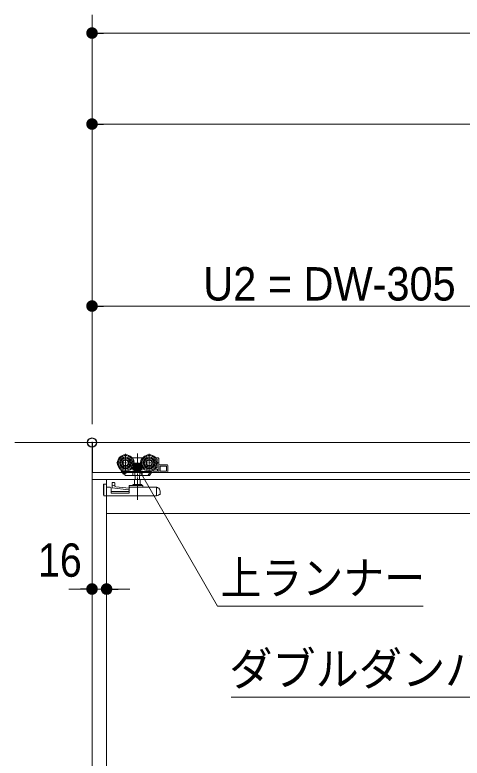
# Model space of a CAD drawing. Units: millimetres, scale not verified. Extents: x -6062 to 6062, y -3045 to 3045.
# Drawn here: x -4800 to -4309, y 53 to 870 of the extents above; entities that cross this region are included whole.
import ezdxf
from ezdxf.enums import TextEntityAlignment as Align

# ---------------------------------------------------------------- set-up
doc = ezdxf.new("R2010")
doc.units = ezdxf.units.MM
doc.header["$LTSCALE"] = 20
doc.header["$PDMODE"] = 32
doc.header["$PDSIZE"] = 10
doc.linetypes.add('USER1', pattern=[2.91, 1.76, -0.4, 0.35, -0.4])
for name, color, linetype, lineweight in [('0-0_3一般', 7, 'Continuous', 15), ('0-1_2寸法-3', 7, 'Continuous', 15), ('0-2_2寸法-1', 7, 'Continuous', 15), ('0-3_0', 7, 'Continuous', 25), ('0-5_2寸法-2', 7, 'Continuous', 15)]:
    doc.layers.add(name, color=color, linetype=linetype, lineweight=lineweight)
doc.layers.add('0-4_Defpoints', color=7, linetype='Continuous')
doc.styles.add('ＭＳ Ｐゴシック', font='')
doc.styles.get('ＭＳ Ｐゴシック').set_extended_font_data('MS PGothic')

# ---------------------------------------------------------------- blocks, each defined once
blk = doc.blocks.new('_Dot')
at = {"layer": '0-3_0'}
blk.add_line((-10, 0), (-20, 0), dxfattribs=at)
for points in [[(0, 0), (-10, 0), (-9.92, 1.25)], [(0, 0), (-9.92, -1.25), (-10, 0)], [(0, 0), (-9.92, 1.25), (-9.69, 2.49)], [(0, 0), (-9.69, -2.49), (-9.92, -1.25)], [(0, 0), (-9.69, 2.49), (-9.3, 3.68)], [(0, 0), (-9.3, -3.68), (-9.69, -2.49)], [(0, 0), (-9.3, 3.68), (-8.76, 4.82)], [(0, 0), (-8.76, -4.82), (-9.3, -3.68)], [(0, 0), (-8.76, 4.82), (-8.09, 5.88)], [(0, 0), (-8.09, -5.88), (-8.76, -4.82)], [(0, 0), (-8.09, 5.88), (-7.29, 6.85)], [(0, 0), (-7.29, -6.85), (-8.09, -5.88)], [(0, 0), (-7.29, 6.85), (-6.37, 7.71)], [(0, 0), (-6.37, -7.71), (-7.29, -6.85)], [(0, 0), (-6.37, 7.71), (-5.36, 8.44)], [(0, 0), (-5.36, -8.44), (-6.37, -7.71)], [(0, 0), (-5.36, 8.44), (-4.26, 9.05)], [(0, 0), (-4.26, -9.05), (-5.36, -8.44)], [(0, 0), (-4.26, 9.05), (-3.09, 9.51)], [(0, 0), (-3.09, -9.51), (-4.26, -9.05)], [(0, 0), (-3.09, 9.51), (-1.87, 9.82)], [(0, 0), (-1.87, -9.82), (-3.09, -9.51)], [(0, 0), (-1.87, 9.82), (-0.63, 9.98)], [(0, 0), (-0.63, -9.98), (-1.87, -9.82)], [(0, 0), (-0.63, 9.98), (0.63, 9.98)], [(0, 0), (0.63, -9.98), (-0.63, -9.98)], [(0, 0), (0.63, 9.98), (1.87, 9.82)], [(0, 0), (1.87, 9.82), (3.09, 9.51)], [(0, 0), (3.09, 9.51), (4.26, 9.05)], [(0, 0), (4.26, 9.05), (5.36, 8.44)], [(0, 0), (5.36, 8.44), (6.37, 7.71)], [(0, 0), (6.37, 7.71), (7.29, 6.85)], [(0, 0), (7.29, 6.85), (8.09, 5.88)], [(0, 0), (8.09, 5.88), (8.76, 4.82)], [(0, 0), (8.76, 4.82), (9.3, 3.68)], [(0, 0), (9.3, 3.68), (9.69, 2.49)], [(0, 0), (9.69, 2.49), (9.92, 1.25)], [(0, 0), (9.92, 1.25), (10, 0)], [(0, 0), (1.87, -9.82), (0.63, -9.98)], [(0, 0), (3.09, -9.51), (1.87, -9.82)], [(0, 0), (4.26, -9.05), (3.09, -9.51)], [(0, 0), (5.36, -8.44), (4.26, -9.05)], [(0, 0), (6.37, -7.71), (5.36, -8.44)], [(0, 0), (7.29, -6.85), (6.37, -7.71)], [(0, 0), (8.09, -5.88), (7.29, -6.85)], [(0, 0), (8.76, -4.82), (8.09, -5.88)], [(0, 0), (9.3, -3.68), (8.76, -4.82)], [(0, 0), (9.69, -2.49), (9.3, -3.68)], [(0, 0), (9.92, -1.25), (9.69, -2.49)], [(0, 0), (10, 0), (9.92, -1.25)]]:
    blk.add_solid(points, dxfattribs=at)
blk = doc.blocks.new('グループ-19')
at = {"layer": '0-0_3一般'}
for p, q in [((-60256.5, 8000), (8903.5, 8000)), ((-58560, 8000), (-58560, -40000)), ((-57679.5, 7662), (-57662, 7662)), ((-57662, 7654.4), (-57662, 7659.3)), ((-57662, 7634.4), (-57662, 7654.4)), ((-57462, 7662), (-57444.5, 7662)), ((-57462, 7659.3), (-57462, 7654.4)), ((-57462, 7654.4), (-57462, 7634.4)), ((-57159.5, 7662), (-57102, 7662)), ((-57140.8, 7632), (-57134, 7632)), ((-57124, 7622), (-57124, 7578.7)), ((-57124, 7525.2), (-57124, 7452)), ((-57092, 7352), (-57092, 7652)), ((-57927.5, 7406.1), (-57931, 7403.9)), ((-57915.5, 7380.1), (-57931, 7403.9)), ((-57865.6, 7303.3), (-57915.5, 7380.1)), ((-57888.8, 7366.5), (-57905.8, 7392.7)), ((-57851.7, 7309.4), (-57888.8, 7366.5)), ((-57634, 7362), (-57880.4, 7362)), ((-57874, 7362), (-57840.8, 7310.9)), ((-57762.2, 7362), (-57840.8, 7310.9)), ((-57671.8, 7452.4), (-57672, 7452.5)), ((-57662, 7398), (-57672, 7398)), ((-57665.9, 7362), (-57665.9, 7282)), ((-57662, 7398), (-57662, 7449.5)), ((-57633.5, 7362), (-57634, 7362)), ((-57618.2, 7372), (-57618.2, 7282)), ((-57505.8, 7282), (-57505.8, 7372)), ((-57505.7, 7371.5), (-57505.8, 7372)), ((-57279.3, 7362), (-57490, 7362)), ((-57452, 7398), (-57462, 7398)), ((-57458.1, 7362), (-57458.1, 7282)), ((-57452.2, 7452.4), (-57452, 7452.5)), ((-57273.9, 7362), (-57325.8, 7282)), ((-57264.9, 7375.8), (-57267.4, 7372)), ((-57122, 7412), (-57188.9, 7412)), ((-57134, 7442), (-57159.5, 7442)), ((-57092, 7352), (-57092, 7342)), ((-56912, 7512), (-57072, 7512)), ((-57058.4, 7372), (-57058.4, 7482)), ((-56892, 7492), (-56892, 7362)), ((-58560, 7190), (-42000, 7190)), ((-58560, -39740), (-58560, 7190)), ((-58240, -39740), (-58240, 7190)), ((-57865.6, 7303.3), (-57853, 7311.4)), ((-57833.3, 7281.1), (-57851.7, 7309.4)), ((-57841.2, 7311.1), (-57840.8, 7310.9)), ((-57660, 7272), (-57816.6, 7272)), ((-57660.3, 7272), (-57660, 7272)), ((-57615.7, 7272), (-57660, 7272)), ((-57625, 7190), (-57625, 7080)), ((-57499, 7190), (-57625, 7190)), ((-57615.9, 7272.1), (-57615.7, 7272)), ((-57508.3, 7272), (-57615.7, 7272)), ((-57611.5, 7272), (-57611.5, 7190)), ((-57512.5, 7190), (-57512.5, 7272)), ((-57508.1, 7272.1), (-57508.3, 7272)), ((-57464, 7272), (-57508.3, 7272)), ((-57499, 7080), (-57499, 7190)), ((-57337.8, 7272), (-57464, 7272)), ((-57463.7, 7272), (-57464, 7272)), ((-57337.8, 7272), (-57332.3, 7272)), ((-57251.1, 7342), (-57293.6, 7276.5)), ((-57241.1, 7342), (-57263, 7342)), ((-57092, 7342), (-57241.1, 7342)), ((-57092, 7342), (-56912, 7342)), ((-58304, 7074), (-58304, 6860)), ((-58242, 7016), (-58242, 7086)), ((-58118, 7124.4), (-58118, 7124.4)), ((-58078, 7124.7), (-58117.6, 7124.7)), ((-58077.6, 7124.7), (-58078, 7124.7)), ((-58065.4, 7118.6), (-58065.7, 7119.2)), ((-58058, 7092), (-58058, 7040.2)), ((-57742, 7026), (-57742, 7046)), ((-57742, 7026), (-57742, 7006)), ((-57732, 7056), (-57615.3, 7056)), ((-57650, 7080), (-57474, 7080)), ((-57508.7, 7056), (-57615.3, 7056)), ((-57508.7, 7056), (-57452, 7056)), ((-57442, 7046), (-57442, 7026)), ((-58162, 7016), (-58242, 7016)), ((-58142, 6888), (-58142, 6996)), ((-57742, 6926), (-58142, 6926)), ((-57742, 6888), (-58142, 6888)), ((-57742, 6888), (-57742, 7006)), ((-57732, 7016), (-57143.8, 7016)), ((-57142, 7006.3), (-57142, 7006)), ((-57142, 7006), (-57142, 6826)), ((-57140.3, 7015.3), (-57132.5, 7012.4)), ((-57122.6, 7008.7), (-57132.5, 7012.4)), ((-57122.6, 7008.7), (-57113.9, 7005.4)), ((-58302, 6826), (-57142, 6826)), ((-57142, 6826), (-57122.6, 6833.3)), ((-57087.4, 6846.5), (-57122.6, 6833.3)), ((-57087.4, 6860), (-57087.4, 6846.5)), ((-58240, 6440), (-42320, 6440))]:
    blk.add_line(p, q, dxfattribs=at)
at = {"layer": '0-0_3一般', "linetype": 'USER1'}
for p, q in [((-57822, 7750), (-57822, 7354)), ((-57562, 7758.4), (-57562, 6738.4)), ((-57302, 7750), (-57302, 7354)), ((-57624, 7552), (-58020, 7552)), ((-57104, 7552), (-57500, 7552))]:
    blk.add_line(p, q, dxfattribs=at)
at = {"layer": '0-0_3一般'}
for points in [[(7030, 7340), (-58550, 7340), (-58550, 8000), (7030, 8000)], [(-56922, 7372), (-56922, 7482), (-57062, 7482), (-57062, 7372)]]:
    blk.add_lwpolyline(points, close=True, dxfattribs=at)
for points in [[(-57662, 7659.3), (-57662, 7662), (-57462, 7662), (-57462, 7659.3)], [(-57662, 7449.5), (-57662.3, 7449.6), (-57662.5, 7449.7), (-57662.8, 7449.7), (-57663, 7449.8), (-57663.3, 7449.9), (-57663.5, 7449.9), (-57663.8, 7450), (-57664, 7450.1), (-57664.3, 7450.2), (-57664.5, 7450.2), (-57664.8, 7450.3), (-57665, 7450.4), (-57665.3, 7450.5), (-57665.5, 7450.5), (-57665.8, 7450.6), (-57666, 7450.7), (-57666.3, 7450.8), (-57666.5, 7450.8), (-57666.8, 7450.9), (-57667, 7451), (-57667.3, 7451.1), (-57667.5, 7451.1), (-57667.8, 7451.2), (-57668, 7451.3), (-57668.3, 7451.4), (-57668.5, 7451.4), (-57668.8, 7451.5), (-57669, 7451.6), (-57669.3, 7451.7), (-57669.5, 7451.7), (-57669.8, 7451.8), (-57670, 7451.9), (-57670.3, 7452), (-57670.5, 7452), (-57670.8, 7452.1), (-57671, 7452.2), (-57671.3, 7452.3), (-57671.5, 7452.3), (-57671.8, 7452.4)], [(-57462, 7449.5), (-57462, 7398), (-57662, 7398)], [(-57618.2, 7372), (-57618.3, 7371.5), (-57618.4, 7371), (-57618.5, 7370.5), (-57618.6, 7370.1), (-57618.8, 7369.6), (-57618.9, 7369.2), (-57619.1, 7368.8), (-57619.3, 7368.4), (-57619.6, 7368), (-57619.8, 7367.6), (-57620.1, 7367.2), (-57620.4, 7366.9), (-57620.8, 7366.5), (-57621.1, 7366.2), (-57621.5, 7365.9), (-57621.9, 7365.6), (-57622.4, 7365.3), (-57622.8, 7365), (-57623.3, 7364.8), (-57623.8, 7364.5), (-57624.3, 7364.3), (-57624.8, 7364.1), (-57625.3, 7363.9), (-57625.9, 7363.7), (-57626.4, 7363.5), (-57626.9, 7363.3), (-57627.4, 7363.1), (-57627.9, 7363), (-57628.4, 7362.8), (-57628.9, 7362.7), (-57629.4, 7362.6), (-57629.9, 7362.5), (-57630.4, 7362.4), (-57631, 7362.3), (-57631.5, 7362.2), (-57632, 7362.1), (-57632.5, 7362.1), (-57633, 7362), (-57633.5, 7362)], [(-57490, 7362), (-57490.5, 7362), (-57491, 7362), (-57491.5, 7362.1), (-57492, 7362.1), (-57492.5, 7362.2), (-57493, 7362.3), (-57493.6, 7362.4), (-57494.1, 7362.5), (-57494.6, 7362.6), (-57495.1, 7362.7), (-57495.6, 7362.8), (-57496.1, 7363), (-57496.6, 7363.1), (-57497.1, 7363.3), (-57497.6, 7363.5), (-57498.1, 7363.7), (-57498.7, 7363.9), (-57499.2, 7364.1), (-57499.7, 7364.3), (-57500.2, 7364.5), (-57500.7, 7364.8), (-57501.2, 7365), (-57501.6, 7365.3), (-57502.1, 7365.6), (-57502.5, 7365.9), (-57502.9, 7366.2), (-57503.2, 7366.5), (-57503.6, 7366.9), (-57503.9, 7367.2), (-57504.2, 7367.6), (-57504.4, 7368), (-57504.7, 7368.4), (-57504.9, 7368.8), (-57505.1, 7369.2), (-57505.2, 7369.6), (-57505.4, 7370.1), (-57505.5, 7370.5), (-57505.6, 7371), (-57505.7, 7371.5)], [(-57462, 7449.5), (-57461.7, 7449.6), (-57461.5, 7449.7), (-57461.2, 7449.7), (-57461, 7449.8), (-57460.7, 7449.9), (-57460.5, 7449.9), (-57460.2, 7450), (-57460, 7450.1), (-57459.7, 7450.2), (-57459.5, 7450.2), (-57459.2, 7450.3), (-57459, 7450.4), (-57458.7, 7450.5), (-57458.5, 7450.5), (-57458.2, 7450.6), (-57458, 7450.7), (-57457.7, 7450.8), (-57457.5, 7450.8), (-57457.2, 7450.9), (-57457, 7451), (-57456.7, 7451.1), (-57456.5, 7451.1), (-57456.2, 7451.2), (-57456, 7451.3), (-57455.7, 7451.4), (-57455.5, 7451.4), (-57455.2, 7451.5), (-57455, 7451.6), (-57454.7, 7451.7), (-57454.5, 7451.7), (-57454.2, 7451.8), (-57454, 7451.9), (-57453.7, 7452), (-57453.5, 7452), (-57453.2, 7452.1), (-57453, 7452.2), (-57452.7, 7452.3), (-57452.5, 7452.3), (-57452.2, 7452.4)], [(-57251.1, 7352), (-57251.1, 7362), (-57273.9, 7362), (-57267.4, 7372)], [(-57218.2, 7392.7), (-57231.6, 7372), (-57122, 7372), (-57122, 7412)], [(-57851.7, 7309.4), (-57851.9, 7309.7), (-57852, 7310), (-57852.1, 7310.2), (-57852.2, 7310.5), (-57852.2, 7310.7), (-57852.2, 7311), (-57852.2, 7311.2), (-57852.2, 7311.4), (-57852.1, 7311.5), (-57852, 7311.7), (-57851.8, 7311.8), (-57851.6, 7312), (-57851.4, 7312.1), (-57851.1, 7312.2), (-57850.8, 7312.2), (-57850.5, 7312.3), (-57850.2, 7312.3), (-57849.8, 7312.4), (-57849.4, 7312.4), (-57848.9, 7312.4), (-57848.5, 7312.3), (-57848, 7312.3), (-57847.5, 7312.3), (-57847.1, 7312.2), (-57846.7, 7312.2), (-57846.2, 7312.1), (-57845.8, 7312.1), (-57845.4, 7312), (-57845, 7312), (-57844.6, 7311.9), (-57844.2, 7311.8), (-57843.8, 7311.8), (-57843.4, 7311.7), (-57843, 7311.6), (-57842.6, 7311.5), (-57842.2, 7311.4), (-57841.9, 7311.3), (-57841.5, 7311.2), (-57841.2, 7311.1)], [(-57665.9, 7282), (-57665.9, 7281.7), (-57665.9, 7281.3), (-57665.8, 7281), (-57665.8, 7280.7), (-57665.7, 7280.4), (-57665.7, 7280.1), (-57665.6, 7279.8), (-57665.6, 7279.4), (-57665.5, 7279.1), (-57665.4, 7278.8), (-57665.4, 7278.5), (-57665.3, 7278.2), (-57665.2, 7277.9), (-57665.1, 7277.6), (-57665, 7277.3), (-57664.9, 7276.9), (-57664.8, 7276.6), (-57664.7, 7276.3), (-57664.6, 7276), (-57664.4, 7275.7), (-57664.3, 7275.4), (-57664.2, 7275.1), (-57664, 7274.8), (-57663.8, 7274.6), (-57663.7, 7274.3), (-57663.5, 7274.1), (-57663.3, 7273.8), (-57663.1, 7273.6), (-57662.9, 7273.4), (-57662.7, 7273.2), (-57662.5, 7273), (-57662.2, 7272.9), (-57662, 7272.7), (-57661.7, 7272.6), (-57661.5, 7272.4), (-57661.2, 7272.3), (-57660.9, 7272.2), (-57660.6, 7272.1), (-57660.3, 7272)], [(-57618.2, 7282), (-57618.2, 7281.7), (-57618.2, 7281.4), (-57618.2, 7281.2), (-57618.2, 7280.9), (-57618.2, 7280.6), (-57618.2, 7280.3), (-57618.2, 7280.1), (-57618.2, 7279.8), (-57618.2, 7279.5), (-57618.2, 7279.2), (-57618.2, 7278.9), (-57618.2, 7278.7), (-57618.2, 7278.4), (-57618.2, 7278.1), (-57618.1, 7277.8), (-57618.1, 7277.5), (-57618.1, 7277.2), (-57618.1, 7276.9), (-57618.1, 7276.7), (-57618.1, 7276.4), (-57618.1, 7276.1), (-57618.1, 7275.8), (-57618, 7275.5), (-57618, 7275.3), (-57617.9, 7275), (-57617.9, 7274.7), (-57617.8, 7274.5), (-57617.7, 7274.3), (-57617.6, 7274), (-57617.5, 7273.8), (-57617.3, 7273.6), (-57617.2, 7273.4), (-57617, 7273.2), (-57616.9, 7273), (-57616.7, 7272.8), (-57616.5, 7272.6), (-57616.3, 7272.4), (-57616.1, 7272.3), (-57615.9, 7272.1)], [(-57505.8, 7282), (-57505.8, 7281.7), (-57505.8, 7281.4), (-57505.8, 7281.2), (-57505.8, 7280.9), (-57505.8, 7280.6), (-57505.8, 7280.3), (-57505.8, 7280.1), (-57505.8, 7279.8), (-57505.8, 7279.5), (-57505.8, 7279.2), (-57505.8, 7278.9), (-57505.8, 7278.7), (-57505.8, 7278.4), (-57505.8, 7278.1), (-57505.9, 7277.8), (-57505.9, 7277.5), (-57505.9, 7277.2), (-57505.9, 7276.9), (-57505.9, 7276.7), (-57505.9, 7276.4), (-57505.9, 7276.1), (-57505.9, 7275.8), (-57506, 7275.5), (-57506, 7275.3), (-57506.1, 7275), (-57506.1, 7274.7), (-57506.2, 7274.5), (-57506.3, 7274.3), (-57506.4, 7274), (-57506.5, 7273.8), (-57506.7, 7273.6), (-57506.8, 7273.4), (-57507, 7273.2), (-57507.1, 7273), (-57507.3, 7272.8), (-57507.5, 7272.6), (-57507.7, 7272.4), (-57507.9, 7272.3), (-57508.1, 7272.1)], [(-57458.1, 7282), (-57458.1, 7281.7), (-57458.1, 7281.3), (-57458.2, 7281), (-57458.2, 7280.7), (-57458.3, 7280.4), (-57458.3, 7280.1), (-57458.4, 7279.8), (-57458.4, 7279.4), (-57458.5, 7279.1), (-57458.6, 7278.8), (-57458.6, 7278.5), (-57458.7, 7278.2), (-57458.8, 7277.9), (-57458.9, 7277.6), (-57459, 7277.3), (-57459.1, 7276.9), (-57459.2, 7276.6), (-57459.3, 7276.3), (-57459.4, 7276), (-57459.6, 7275.7), (-57459.7, 7275.4), (-57459.8, 7275.1), (-57460, 7274.8), (-57460.2, 7274.6), (-57460.3, 7274.3), (-57460.5, 7274.1), (-57460.7, 7273.8), (-57460.9, 7273.6), (-57461.1, 7273.4), (-57461.3, 7273.2), (-57461.5, 7273), (-57461.8, 7272.9), (-57462, 7272.7), (-57462.3, 7272.6), (-57462.5, 7272.4), (-57462.8, 7272.3), (-57463.1, 7272.2), (-57463.4, 7272.1), (-57463.7, 7272)], [(-57302, 7272), (-57332.3, 7272), (-57325.8, 7282)], [(-58304, 7074), (-58304, 7084), (-58302, 7084)], [(-58302, 6826), (-58302, 7086), (-58242, 7086)], [(-58117.6, 7124.7), (-58117.7, 7124.7), (-58117.7, 7124.7), (-58117.7, 7124.7), (-58117.7, 7124.7), (-58117.7, 7124.7), (-58117.7, 7124.7), (-58117.7, 7124.7), (-58117.7, 7124.7), (-58117.8, 7124.7), (-58117.8, 7124.7), (-58117.8, 7124.7), (-58117.8, 7124.6), (-58117.8, 7124.6), (-58117.8, 7124.6), (-58117.8, 7124.6), (-58117.8, 7124.6), (-58117.8, 7124.6), (-58117.9, 7124.6), (-58117.9, 7124.6), (-58117.9, 7124.6), (-58117.9, 7124.6), (-58117.9, 7124.6), (-58117.9, 7124.6), (-58117.9, 7124.6), (-58117.9, 7124.6), (-58117.9, 7124.5), (-58117.9, 7124.5), (-58117.9, 7124.5), (-58118, 7124.5), (-58118, 7124.5), (-58118, 7124.5), (-58118, 7124.5), (-58118, 7124.5), (-58118, 7124.5), (-58118, 7124.4), (-58118, 7124.4), (-58118, 7124.4), (-58118, 7124.4), (-58118, 7124.4)], [(-58118, 7062.3), (-58118, 7116), (-58118, 7122.8), (-58118, 7124.4)], [(-57759.9, 6963.7), (-58118, 7002), (-58118, 7062.3), (-58088, 7059.1)], [(-58088, 7059.1), (-58038, 7027.6), (-57742, 6996)], [(-58065.8, 7119.2), (-58065.9, 7119.5), (-58066.1, 7119.8), (-58066.3, 7120.1), (-58066.5, 7120.4), (-58066.7, 7120.6), (-58066.9, 7120.9), (-58067.1, 7121.1), (-58067.3, 7121.4), (-58067.6, 7121.6), (-58067.8, 7121.8), (-58068.1, 7122), (-58068.3, 7122.2), (-58068.6, 7122.4), (-58068.9, 7122.6), (-58069.2, 7122.8), (-58069.5, 7122.9), (-58069.9, 7123.1), (-58070.2, 7123.2), (-58070.5, 7123.3), (-58070.9, 7123.4), (-58071.3, 7123.5), (-58071.6, 7123.6), (-58072, 7123.7), (-58072.3, 7123.8), (-58072.7, 7123.9), (-58073, 7124), (-58073.4, 7124.1), (-58073.8, 7124.2), (-58074.1, 7124.2), (-58074.5, 7124.3), (-58074.8, 7124.3), (-58075.2, 7124.4), (-58075.5, 7124.5), (-58075.9, 7124.5), (-58076.2, 7124.5), (-58076.6, 7124.6), (-58076.9, 7124.6), (-58077.3, 7124.6), (-58077.6, 7124.7)], [(-58058.1, 7092.1), (-58058.1, 7092.8), (-58058.2, 7093.5), (-58058.2, 7094.2), (-58058.2, 7094.9), (-58058.3, 7095.6), (-58058.3, 7096.3), (-58058.4, 7097), (-58058.4, 7097.8), (-58058.5, 7098.5), (-58058.6, 7099.2), (-58058.7, 7099.9), (-58058.8, 7100.6), (-58059, 7101.3), (-58059.1, 7102), (-58059.3, 7102.7), (-58059.4, 7103.4), (-58059.6, 7104), (-58059.8, 7104.7), (-58059.9, 7105.4), (-58060.1, 7106.1), (-58060.3, 7106.8), (-58060.6, 7107.5), (-58060.8, 7108.2), (-58061, 7108.9), (-58061.3, 7109.5), (-58061.5, 7110.2), (-58061.7, 7110.9), (-58062, 7111.5), (-58062.3, 7112.2), (-58062.6, 7112.8), (-58062.8, 7113.5), (-58063.1, 7114.1), (-58063.4, 7114.8), (-58063.7, 7115.4), (-58064.1, 7116.1), (-58064.4, 7116.7), (-58064.7, 7117.3), (-58065, 7118), (-58065.4, 7118.6)], [(-57132.5, 7012.4), (-57132.8, 7012.3), (-57133.1, 7012.2), (-57133.4, 7012.1), (-57133.7, 7012), (-57134, 7012), (-57134.3, 7011.8), (-57134.6, 7011.7), (-57134.9, 7011.6), (-57135.2, 7011.5), (-57135.5, 7011.4), (-57135.8, 7011.3), (-57136.1, 7011.2), (-57136.4, 7011.1), (-57136.7, 7011), (-57137, 7010.9), (-57137.3, 7010.7), (-57137.6, 7010.6), (-57137.9, 7010.5), (-57138.2, 7010.4), (-57138.5, 7010.2), (-57138.8, 7010.1), (-57139.1, 7010), (-57139.4, 7009.8), (-57139.6, 7009.7), (-57139.9, 7009.5), (-57140.1, 7009.3), (-57140.4, 7009.2), (-57140.6, 7009), (-57140.8, 7008.8), (-57140.9, 7008.5), (-57141.1, 7008.3), (-57141.3, 7008.1), (-57141.4, 7007.9), (-57141.5, 7007.6), (-57141.6, 7007.4), (-57141.7, 7007.1), (-57141.8, 7006.8), (-57141.9, 7006.6), (-57142, 7006.3)], [(-57062, 6930.5), (-57062, 6860), (-57087.4, 6860)], [(-58304, 6860), (-58303.4, 6853.7), (-58302, 6848.8)]]:
    blk.add_lwpolyline(points, dxfattribs=at)
for centre, radius in [((-57822, 7552), 180), ((-57822, 7552), 160), ((-57822, 7552), 130), ((-57302, 7552), 180), ((-57302, 7552), 160), ((-57302, 7552), 130), ((-57822, 7552), 126), ((-57822, 7552), 104), ((-57822, 7552), 74), ((-57822, 7552), 60), ((-57302, 7552), 126), ((-57302, 7552), 104), ((-57302, 7552), 74), ((-57302, 7552), 60)]:
    blk.add_circle(centre, radius, dxfattribs=at)
for centre, radius, start, end in [((-57822, 7552), 190, 327.3631, 32.6369), ((-57302, 7552), 190, 147.3631, 212.6369), ((-57134, 7622), 10, 0, 90), ((-57102, 7652), 10, 0, 90), ((-57072, 7532), 20, 180, 270), ((-57880.4, 7372), 10, 213, 270), ((-57279.3, 7372), 10, 270, 327), ((-57241.1, 7352), 10, 180, 270), ((-57144, 7462), 20, 270, 0), ((-57134, 7452), 10, 270, 0), ((-56912, 7492), 20, 0, 90), ((-56912, 7362), 20, 270, 0), ((-57816.6, 7292), 20, 213, 270), ((-57337.8, 7282), 10, 270, 327), ((-57302, 7282), 10, 270, 327), ((-57732, 7046), 10, 90, 180), ((-57650, 7068), 12, 90, 180), ((-57650, 7068), 12, 180, 270), ((-57474, 7068), 12, 0, 90), ((-57474, 7068), 12, 270, 0), ((-57452, 7046), 10, 0, 90), ((-57432, 7026), 10, 180, 270), ((-58162, 6996), 20, 0, 90), ((-57762, 6943.8), 20, 0, 83.89836), ((-57732, 7006), 10, 90, 180), ((-57143.8, 7006), 10, 69.44395, 90), ((-57142, 6930.5), 80, 0, 69.44395)]:
    blk.add_arc(centre, radius, start, end, dxfattribs=at)

msp = doc.modelspace()

# ---------------------------------------------------------------- hatches: boundary and pattern name
at = {"layer": '0-1_2寸法-3'}
msp.add_hatch(color=256, dxfattribs=at).paths.add_polyline_path([(-4660.59, 372.84, 1), (-4670.61, 372.84, 1)])

# ---------------------------------------------------------------- linework, layer by layer
for points in [[(-4351.44, 220), (-4577.36, 220), (-4665.6, 372.84)], [(-4562.57, 120), (-3933.73, 120), (-4079.98, 373.3)]]:
    msp.add_lwpolyline(points, dxfattribs=at)
msp.add_circle((-4665.6, 372.84), 5.01, dxfattribs=at)
at = {"layer": '0-2_2寸法-1'}
for p, q in [((-4715.5, 770), (-4715.5, 870)), ((-3152.21, 850), (-4702.79, 850)), ((-4715.5, 570), (-4715.5, 770)), ((-3253.21, 750), (-4702.79, 750)), ((-4715.5, 420), (-4715.5, 570)), ((-4205.21, 550), (-4702.79, 550))]:
    msp.add_line(p, q, dxfattribs=at)
at = {"layer": '0-4_Defpoints'}
for p in [(-4715.5, 850), (-4715.5, 750), (-4715.5, 550), (-4715.5, 550), (-4715.5, 400), (-4715.5, 239), (-4699.5, 239), (-4699.5, 238)]:
    msp.add_point(p, dxfattribs=at)
at = {"layer": '0-5_2寸法-2'}
for p, q in [((-4715.5, 259), (-4715.3, 259)), ((-4699.5, 258), (-4699.5, 259)), ((-4728.21, 239), (-4740.92, 239)), ((-4715.5, 239), (-4699.5, 239)), ((-4686.79, 239), (-4674.08, 239))]:
    msp.add_line(p, q, dxfattribs=at)

# ---------------------------------------------------------------- block references
at = {"layer": '0-0_3一般', "xscale": 0.05, "yscale": 0.05}
msp.add_blockref('グループ-19', (-1787.5, 0), dxfattribs=at)
at = {"layer": '0-2_2寸法-1', "xscale": 0.6356201, "yscale": 0.6356201, "rotation": 180}
for p in [(-4715.5, 850), (-4715.5, 750), (-4715.5, 550)]:
    msp.add_blockref('_Dot', p, dxfattribs=at)
at = {"layer": '0-5_2寸法-2', "xscale": 0.6356201, "yscale": 0.6356201}
msp.add_blockref('_Dot', (-4715.5, 239), dxfattribs=at)
at = {"layer": '0-5_2寸法-2', "xscale": 0.6356201, "yscale": 0.6356201, "rotation": 180}
msp.add_blockref('_Dot', (-4699.5, 239), dxfattribs=at)

# ---------------------------------------------------------------- texts
at = {"layer": '0-1_2寸法-3', "style": 'ＭＳ Ｐゴシック'}
for s, width, p in [('上ランナー', 0.9, (-4574.33, 221.97)), ('ダブルダンパー付上ランナー', 0.95, (-4564.67, 121.97))]:
    msp.add_text(s, height=36.66, dxfattribs=dict(at, width=width)).set_placement(p, align=Align.BOTTOM_LEFT)
at = {"layer": '0-2_2寸法-1', "style": 'ＭＳ Ｐゴシック', "width": 0.95}
msp.add_text('U2 = DW-305', height=36.69, dxfattribs=at).set_placement((-4593.18, 545.04), align=Align.BOTTOM_LEFT)
at = {"layer": '0-5_2寸法-2', "style": 'ＭＳ Ｐゴシック', "width": 0.9}
msp.add_text('16', height=36.66, dxfattribs=at).set_placement((-4774.83, 241.48), align=Align.BOTTOM_LEFT)

doc.saveas('drawing.dxf')
